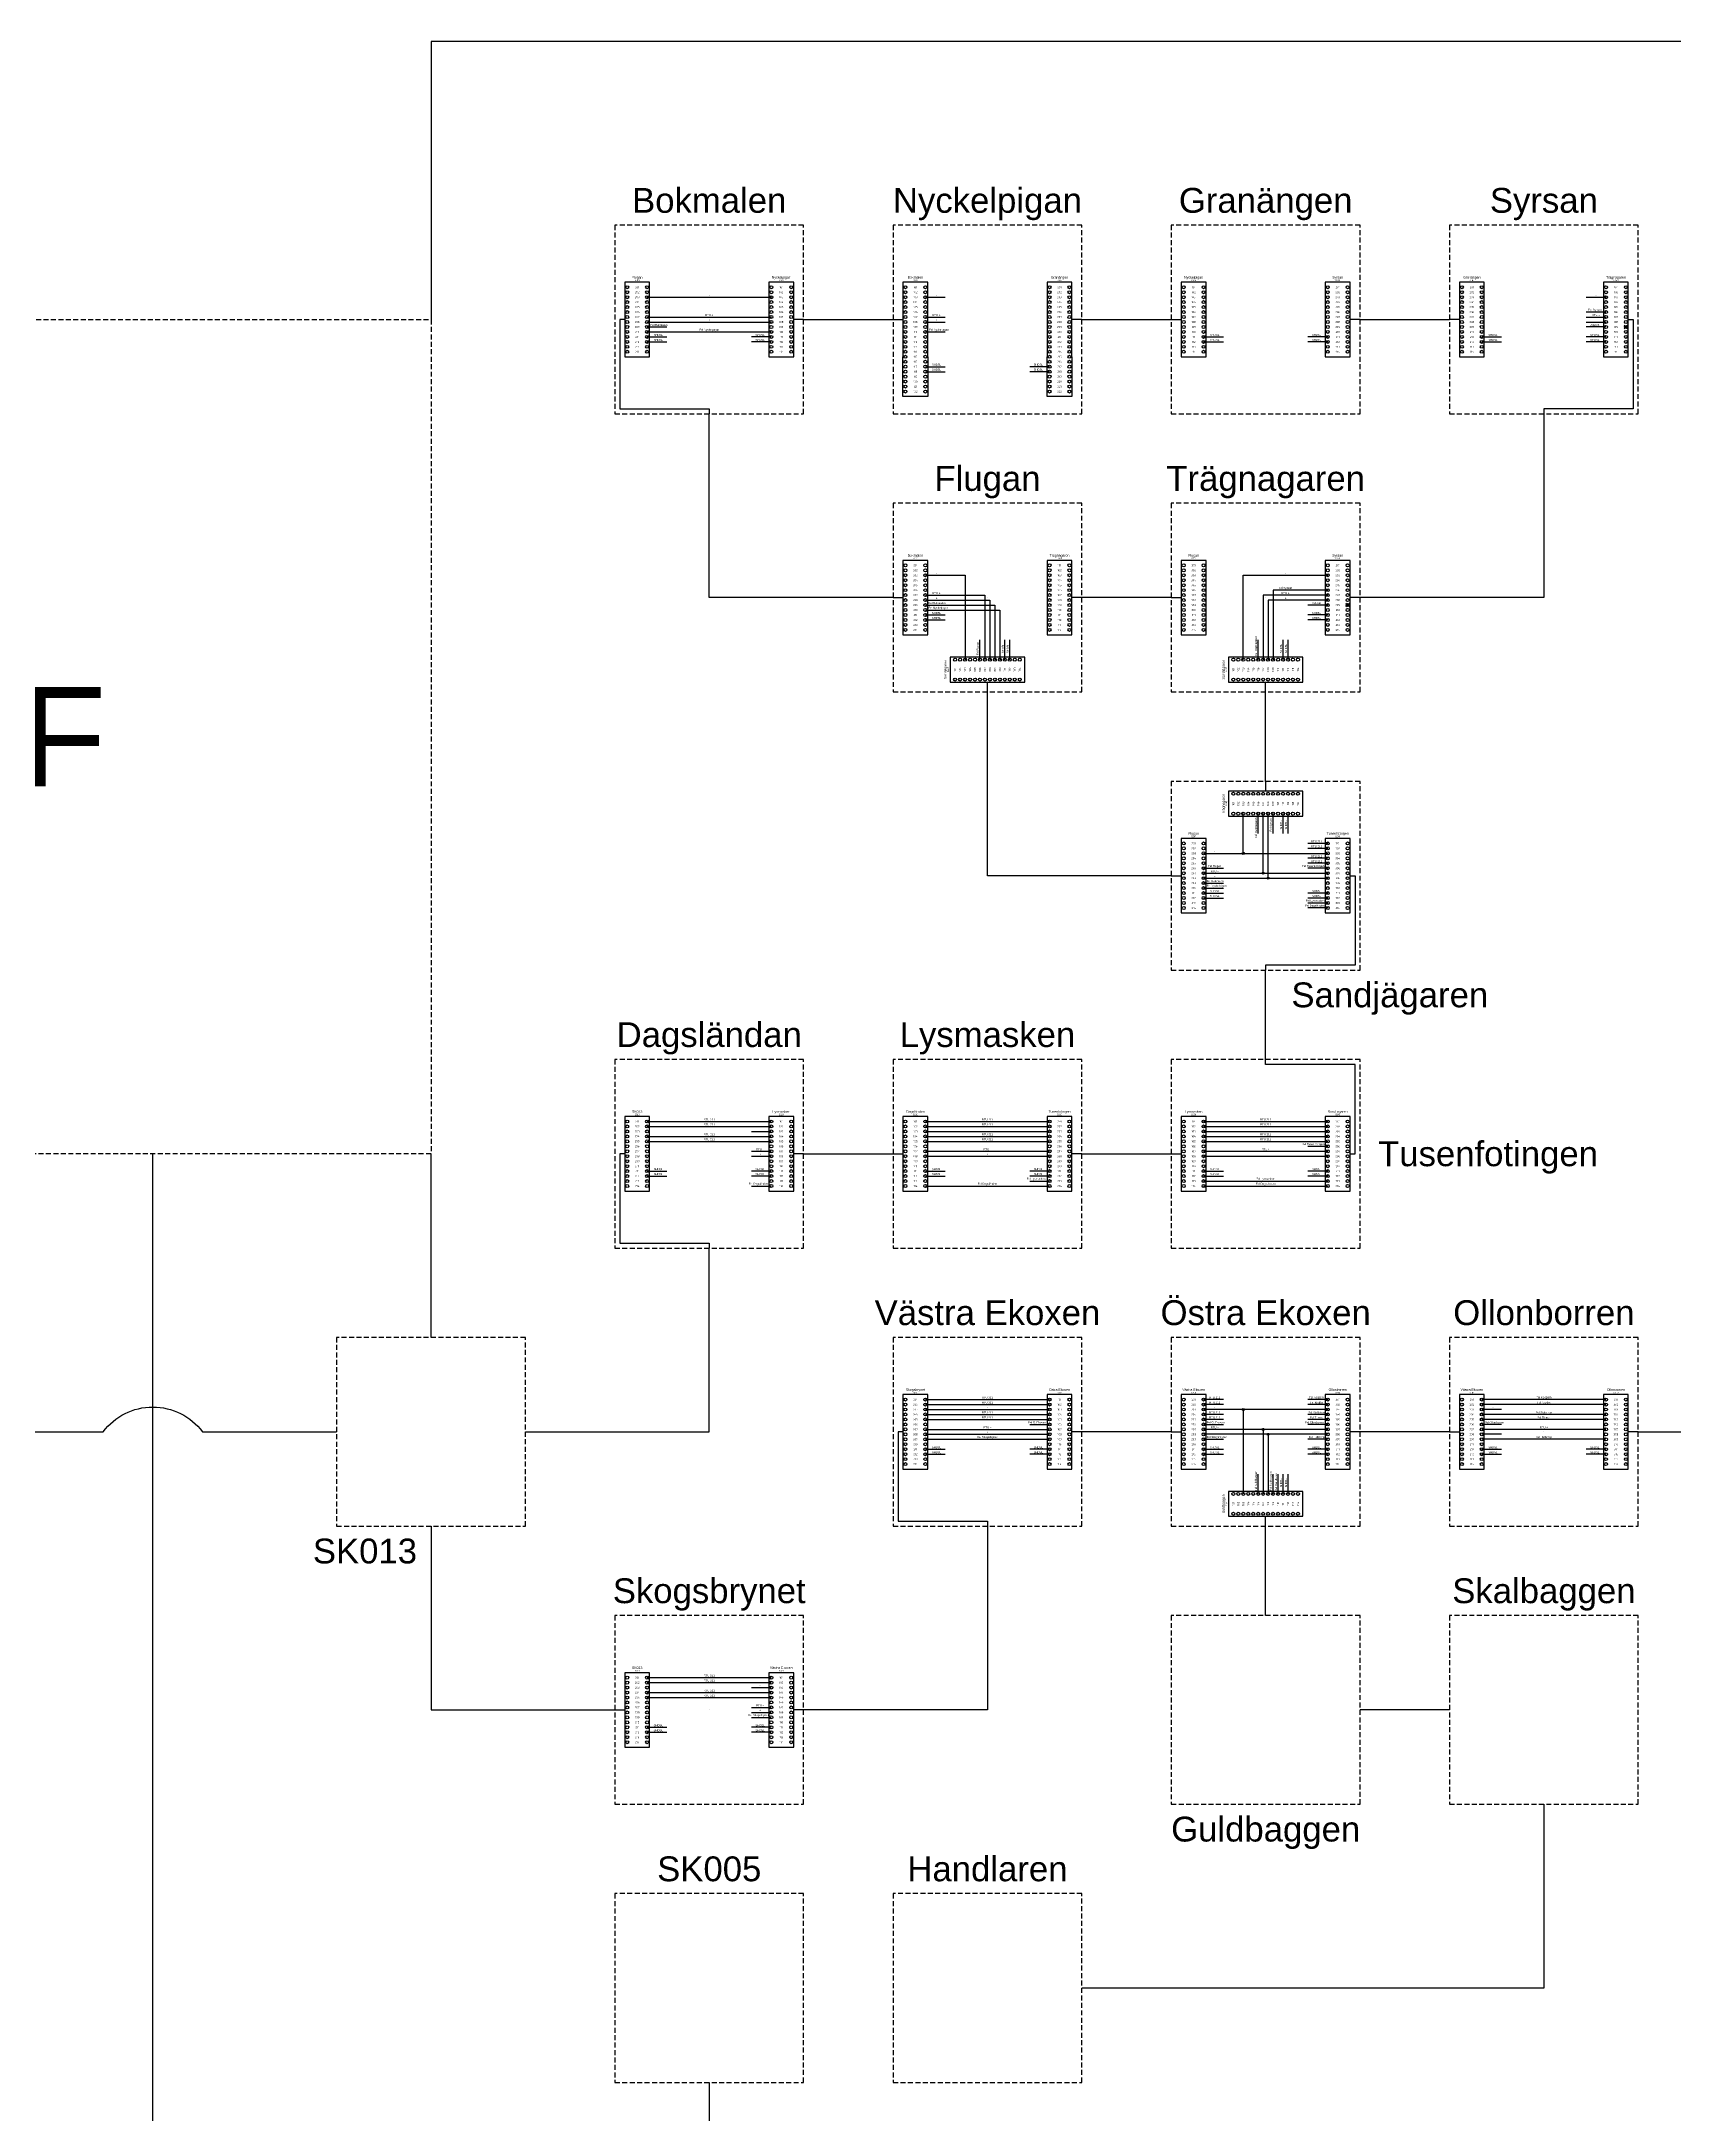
# Model space of a CAD drawing. Header units: millimetres. Extents: x -2095 to -606, y -833 to 1125.
# Drawn here: x -1476.1 to -1147.4, y 680.5 to 1098 of the extents above; entities that cross this region are included whole.
import ezdxf
from ezdxf.enums import TextEntityAlignment as Align

# ---------------------------------------------------------------- set-up
doc = ezdxf.new("R2010")
doc.units = ezdxf.units.MM
doc.header["$MEASUREMENT"] = 0
doc.linetypes.add('DASHEDX2', pattern=[1.5, 1, -0.5])
for name, color, linetype in [('FEL', 1, 'Continuous'), ('Infotext', 7, 'Continuous'), ('kryss', 1, 'Continuous'), ('Linje', 7, 'Continuous'), ('MINUS', 7, 'Continuous'), ('Ovrigt', 7, 'Continuous'), ('Plint', 7, 'Continuous'), ('PLUS', 7, 'Continuous'), ('RTU+', 7, 'Continuous'), ('RTU211', 5, 'Continuous'), ('SENEA', 3, 'Continuous'), ('Station', 7, 'DASHEDX2')]:
    doc.layers.add(name, color=color, linetype=linetype)
doc.styles.add('plintnummer', font='iso.shx')
doc.styles.get("Standard").update_dxf_attribs({"font": 'arial.ttf'})

# ---------------------------------------------------------------- blocks, each defined once
blk = doc.blocks.new('fstn')
blk.add_lwpolyline([(0, 168), (168, 168), (168, 0), (0, 0)], close=True)
blk.add_attdef('FÖRDELNINGSSTATION', text='', height=20).set_placement((84, 84), align=Align.MIDDLE_CENTER)
blk = doc.blocks.new('stn4')
blk.add_lwpolyline([(-19, -19), (19, -19), (19, 19), (-19, 19)], close=True)
blk.add_attdef('STATIONSNAMN', text='', height=5).set_placement((0, -24), align=Align.MIDDLE_CENTER)
blk = doc.blocks.new('*U4')
for p, q in [((5, 15), (0, 15)), ((0, 15), (0, 0)), ((5, 0), (5, 15)), ((0, 0), (5, 0))]:
    blk.add_line(p, q)
for centre in [(0.5, 14), (0.5, 13), (4.5, 14), (4.5, 13), (0.5, 12), (0.5, 11), (0.5, 10), (0.5, 9), (4.5, 12), (4.5, 11), (4.5, 10), (4.5, 9), (0.5, 8), (0.5, 7), (0.5, 6), (0.5, 5), (0.5, 4), (4.5, 8), (4.5, 7), (4.5, 6), (4.5, 5), (4.5, 4), (0.5, 3), (0.5, 2), (0.5, 1), (4.5, 3), (4.5, 2), (4.5, 1)]:
    blk.add_circle(centre, 0.3)
at = {"lineweight": 5, "char_height": 0.4, "attachment_point": 5, "style": 'plintnummer'}
for s, insert in [('102', (2.5, 13)), ('101', (2.5, 14)), ('104', (2.5, 11)), ('103', (2.5, 12)), ('105', (2.5, 10)), ('106', (2.5, 9)), ('108', (2.5, 7)), ('107', (2.5, 8)), ('109', (2.5, 6)), ('110', (2.5, 5)), ('111', (2.5, 4)), ('114', (2.5, 1)), ('112', (2.5, 3)), ('113', (2.5, 2))]:
    blk.add_mtext_dynamic_manual_height_columns(s, width=1.4076, gutter_width=1, heights=[0], dxfattribs=dict(at, insert=insert))
for tag, height, p in [('KABELNUMMER', 0.3, (2.5, 15.4)), ('TILL', 0.5, (2.5, 16))]:
    blk.add_attdef(tag, text='', height=height).set_placement(p, align=Align.MIDDLE_CENTER)
blk = doc.blocks.new('*U5')
for p, q in [((5, 15), (0, 15)), ((0, 15), (0, 0)), ((5, 0), (5, 15)), ((0, 0), (5, 0))]:
    blk.add_line(p, q)
for centre in [(0.5, 14), (0.5, 13), (4.5, 14), (4.5, 13), (0.5, 12), (0.5, 11), (0.5, 10), (0.5, 9), (4.5, 12), (4.5, 11), (4.5, 10), (4.5, 9), (0.5, 8), (0.5, 7), (0.5, 6), (0.5, 5), (0.5, 4), (4.5, 8), (4.5, 7), (4.5, 6), (4.5, 5), (4.5, 4), (0.5, 3), (0.5, 2), (0.5, 1), (4.5, 3), (4.5, 2), (4.5, 1)]:
    blk.add_circle(centre, 0.3)
at = {"lineweight": 5, "char_height": 0.4, "attachment_point": 5, "style": 'plintnummer'}
for s, insert in [('202', (2.5, 13)), ('201', (2.5, 14)), ('204', (2.5, 11)), ('203', (2.5, 12)), ('205', (2.5, 10)), ('206', (2.5, 9)), ('208', (2.5, 7)), ('207', (2.5, 8)), ('209', (2.5, 6)), ('210', (2.5, 5)), ('211', (2.5, 4)), ('214', (2.5, 1)), ('212', (2.5, 3)), ('213', (2.5, 2))]:
    blk.add_mtext_dynamic_manual_height_columns(s, width=1.4076, gutter_width=1, heights=[0], dxfattribs=dict(at, insert=insert))
for tag, height, p in [('KABELNUMMER', 0.3, (2.5, 15.4)), ('TILL', 0.5, (2.5, 16))]:
    blk.add_attdef(tag, text='', height=height).set_placement(p, align=Align.MIDDLE_CENTER)
blk = doc.blocks.new('*U12')
for p, q in [((5, 15), (0, 15)), ((0, 15), (0, 0)), ((5, 0), (5, 15))]:
    blk.add_line(p, q)
blk.add_lwpolyline([(5, 0), (5, -8), (0, -8), (0, 0)])
for centre in [(0.5, 14), (0.5, 13), (4.5, 14), (4.5, 13), (0.5, 12), (0.5, 11), (0.5, 10), (0.5, 9), (4.5, 12), (4.5, 11), (4.5, 10), (4.5, 9), (0.5, 8), (0.5, 7), (0.5, 6), (0.5, 5), (0.5, 4), (4.5, 8), (4.5, 7), (4.5, 6), (4.5, 5), (4.5, 4), (0.5, 3), (0.5, 2), (0.5, 1), (0.5, 0), (4.5, 3), (4.5, 2), (4.5, 1), (4.5, 0), (0.5, -1), (0.5, -2), (0.5, -3), (0.5, -4), (4.5, -1), (4.5, -2), (4.5, -3), (4.5, -4), (0.5, -5), (0.5, -6), (0.5, -7), (4.5, -5), (4.5, -6), (4.5, -7)]:
    blk.add_circle(centre, 0.3)
at = {"lineweight": 5, "char_height": 0.4, "attachment_point": 5, "style": 'plintnummer'}
for s, insert in [('202', (2.5, 13)), ('201', (2.5, 14)), ('204', (2.5, 11)), ('203', (2.5, 12)), ('205', (2.5, 10)), ('206', (2.5, 9)), ('208', (2.5, 7)), ('207', (2.5, 8)), ('209', (2.5, 6)), ('210', (2.5, 5)), ('211', (2.5, 4)), ('214', (2.5, 1)), ('215', (2.5, 0)), ('212', (2.5, 3)), ('213', (2.5, 2)), ('216', (2.5, -1)), ('218', (2.5, -3)), ('219', (2.5, -4)), ('217', (2.5, -2)), ('220', (2.5, -5)), ('222', (2.5, -7)), ('221', (2.5, -6))]:
    blk.add_mtext_dynamic_manual_height_columns(s, width=1.4076, gutter_width=1, heights=[0], dxfattribs=dict(at, insert=insert))
for tag, height, p in [('KABELNUMMER', 0.3, (2.5, 15.4)), ('TILL', 0.5, (2.5, 16))]:
    blk.add_attdef(tag, text='', height=height).set_placement(p, align=Align.MIDDLE_CENTER)
blk = doc.blocks.new('*U13')
for p, q in [((5, 15), (0, 15)), ((0, 15), (0, 0)), ((5, 0), (5, 15))]:
    blk.add_line(p, q)
blk.add_lwpolyline([(5, 0), (5, -8), (0, -8), (0, 0)])
for centre in [(0.5, 14), (0.5, 13), (4.5, 14), (4.5, 13), (0.5, 12), (0.5, 11), (0.5, 10), (0.5, 9), (4.5, 12), (4.5, 11), (4.5, 10), (4.5, 9), (0.5, 8), (0.5, 7), (0.5, 6), (0.5, 5), (0.5, 4), (4.5, 8), (4.5, 7), (4.5, 6), (4.5, 5), (4.5, 4), (0.5, 3), (0.5, 2), (0.5, 1), (0.5, 0), (4.5, 3), (4.5, 2), (4.5, 1), (4.5, 0), (0.5, -1), (0.5, -2), (0.5, -3), (0.5, -4), (4.5, -1), (4.5, -2), (4.5, -3), (4.5, -4), (0.5, -5), (0.5, -6), (0.5, -7), (4.5, -5), (4.5, -6), (4.5, -7)]:
    blk.add_circle(centre, 0.3)
at = {"lineweight": 5, "char_height": 0.4, "attachment_point": 5, "style": 'plintnummer'}
for s, insert in [('102', (2.5, 13)), ('101', (2.5, 14)), ('104', (2.5, 11)), ('103', (2.5, 12)), ('105', (2.5, 10)), ('106', (2.5, 9)), ('108', (2.5, 7)), ('107', (2.5, 8)), ('109', (2.5, 6)), ('110', (2.5, 5)), ('111', (2.5, 4)), ('114', (2.5, 1)), ('115', (2.5, 0)), ('112', (2.5, 3)), ('113', (2.5, 2)), ('115', (2.5, -1)), ('118', (2.5, -3)), ('119', (2.5, -4)), ('117', (2.5, -2)), ('120', (2.5, -5)), ('122', (2.5, -7)), ('121', (2.5, -6))]:
    blk.add_mtext_dynamic_manual_height_columns(s, width=1.4076, gutter_width=1, heights=[0], dxfattribs=dict(at, insert=insert))
for tag, height, p in [('KABELNUMMER', 0.3, (2.5, 15.4)), ('TILL', 0.5, (2.5, 16))]:
    blk.add_attdef(tag, text='', height=height).set_placement(p, align=Align.MIDDLE_CENTER)
blk = doc.blocks.new('kryss')
for points in [[(-0.35, -0.35), (0.35, 0.35)], [(0.35, -0.35), (-0.35, 0.35)]]:
    blk.add_lwpolyline(points)
blk = doc.blocks.new('*U8')
for p, q in [((5, 15), (0, 15)), ((0, 15), (0, 0)), ((5, 0), (5, 15)), ((0, 0), (5, 0))]:
    blk.add_line(p, q)
for centre in [(0.5, 14), (0.5, 13), (4.5, 14), (4.5, 13), (0.5, 12), (0.5, 11), (0.5, 10), (0.5, 9), (4.5, 12), (4.5, 11), (4.5, 10), (4.5, 9), (0.5, 8), (0.5, 7), (0.5, 6), (0.5, 5), (0.5, 4), (4.5, 8), (4.5, 7), (4.5, 6), (4.5, 5), (4.5, 4), (0.5, 3), (0.5, 2), (0.5, 1), (4.5, 3), (4.5, 2), (4.5, 1)]:
    blk.add_circle(centre, 0.3)
at = {"lineweight": 5, "char_height": 0.4, "attachment_point": 5, "style": 'plintnummer'}
for s, insert in [('302', (2.5, 13)), ('301', (2.5, 14)), ('304', (2.5, 11)), ('303', (2.5, 12)), ('305', (2.5, 10)), ('306', (2.5, 9)), ('308', (2.5, 7)), ('309', (2.5, 6)), ('307', (2.5, 8)), ('310', (2.5, 5)), ('311', (2.5, 4)), ('314', (2.5, 1)), ('313', (2.5, 2)), ('312', (2.5, 3))]:
    blk.add_mtext_dynamic_manual_height_columns(s, width=1.4076, gutter_width=1, heights=[0], dxfattribs=dict(at, insert=insert))
for tag, height, p in [('KABELNUMMER', 0.3, (2.5, 15.4)), ('TILL', 0.5, (2.5, 16))]:
    blk.add_attdef(tag, text='', height=height).set_placement(p, align=Align.MIDDLE_CENTER)
blk = doc.blocks.new('bygel')
h = blk.add_hatch(color=256)
h.dxf.hatch_style = 1
h.paths.add_polyline_path([(0.2, 0, 1), (-0.2, 0, 1)])
blk.add_circle((0, 0), 0.2)

msp = doc.modelspace()

# ---------------------------------------------------------------- linework, layer by layer
at = {"layer": 'FEL'}
for points in [[(-1354.24, 1040.49), (-1350.24, 1040.49)], [(-1161.24, 1043.49), (-1165.24, 1043.49)], [(-1354.24, 1039.49), (-1329.24, 1039.49)], [(-1298.24, 1039.49), (-1294.24, 1039.49)], [(-1217.24, 987.49), (-1228.24, 987.49), (-1228.24, 973.49)], [(-1298.24, 984.49), (-1284.24, 984.49), (-1284.24, 973.49)], [(-1298.24, 983.49), (-1283.24, 983.49), (-1283.24, 973.49)], [(-1287.24, 973.49), (-1287.24, 977.49)], [(-1231.24, 973.49), (-1231.24, 977.49)], [(-1231.24, 938.49), (-1231.24, 942.49)], [(-1228.24, 938.49), (-1228.24, 942.49)], [(-1242.24, 931.49), (-1238.24, 931.49)], [(-1217.24, 931.49), (-1221.24, 931.49)], [(-1242.24, 928.49), (-1238.24, 928.49)], [(-1242.24, 927.49), (-1238.24, 927.49)], [(-1217.24, 924.49), (-1221.24, 924.49)], [(-1217.24, 923.49), (-1221.24, 923.49)], [(-1221.24, 875.49), (-1217.24, 875.49)], [(-1277.24, 868.49), (-1273.24, 868.49)], [(-1242.24, 868.49), (-1217.24, 868.49)], [(-1333.24, 867.49), (-1329.24, 867.49)], [(-1298.24, 867.49), (-1273.24, 867.49)], [(-1242.24, 867.49), (-1217.24, 867.49)], [(-1217.24, 824.49), (-1221.24, 824.49)], [(-1217.24, 823.49), (-1221.24, 823.49)], [(-1161.24, 824.49), (-1186.24, 824.49)], [(-1161.24, 823.49), (-1186.24, 823.49)], [(-1277.24, 819.49), (-1273.24, 819.49)], [(-1242.24, 819.49), (-1238.24, 819.49)], [(-1217.24, 821.49), (-1221.24, 821.49)], [(-1217.24, 820.49), (-1221.24, 820.49)], [(-1217.24, 819.49), (-1221.24, 819.49)], [(-1161.24, 821.49), (-1186.24, 821.49)], [(-1161.24, 820.49), (-1186.24, 820.49)], [(-1182.24, 819.49), (-1186.24, 819.49)], [(-1298.24, 816.49), (-1273.24, 816.49)], [(-1242.24, 816.49), (-1238.24, 816.49)], [(-1217.24, 816.49), (-1221.24, 816.49)], [(-1161.24, 816.49), (-1186.24, 816.49)], [(-1231.24, 805.49), (-1231.24, 809.49)], [(-1228.24, 805.49), (-1228.24, 809.49)], [(-1227.24, 805.49), (-1227.24, 809.49)], [(-1333.24, 760.49), (-1329.24, 760.49)]]:
    msp.add_lwpolyline(points, dxfattribs=at)
at = {"layer": 'Linje'}
for points in [[(-949.74, 892.99), (-949.74, 1097.99), (-1397.74, 1097.99), (-1397.74, 1041.99)], [(-1358.74, 1041.99), (-1359.74, 1041.99), (-1359.74, 1023.99), (-1341.74, 1023.99), (-1341.74, 1022.99)], [(-1322.74, 1041.99), (-1324.74, 1041.99)], [(-1322.74, 1041.99), (-1304.74, 1041.99)], [(-1304.74, 1041.99), (-1302.74, 1041.99)], [(-1266.74, 1041.99), (-1268.74, 1041.99)], [(-1266.74, 1041.99), (-1248.74, 1041.99)], [(-1248.74, 1041.99), (-1246.74, 1041.99)], [(-1210.74, 1041.99), (-1212.74, 1041.99)], [(-1210.74, 1041.99), (-1192.74, 1041.99)], [(-1190.74, 1041.99), (-1192.74, 1041.99)], [(-1156.74, 1041.99), (-1155.74, 1041.99), (-1155.74, 1023.99), (-1173.74, 1023.99), (-1173.74, 1022.99)], [(-1304.74, 985.99), (-1341.74, 985.99), (-1341.74, 1022.99)], [(-1173.74, 1022.99), (-1173.74, 985.99), (-1210.74, 985.99)], [(-1304.74, 985.99), (-1302.74, 985.99)], [(-1266.74, 985.99), (-1268.74, 985.99)], [(-1248.74, 985.99), (-1266.74, 985.99)], [(-1248.74, 985.99), (-1246.74, 985.99)], [(-1210.74, 985.99), (-1212.74, 985.99)], [(-1285.74, 966.99), (-1285.74, 968.99)], [(-1229.74, 966.99), (-1229.74, 968.99)], [(-1248.74, 929.99), (-1285.74, 929.99), (-1285.74, 966.99)], [(-1229.74, 948.99), (-1229.74, 966.99)], [(-1229.74, 948.99), (-1229.74, 946.99)], [(-1248.74, 929.99), (-1246.74, 929.99)], [(-1212.74, 929.99), (-1211.74, 929.99), (-1211.74, 911.99), (-1229.74, 911.99), (-1229.74, 910.99)], [(-1229.74, 929.99), (-1229.74, 929.99)], [(-1229.74, 892.99), (-1229.74, 910.99)], [(-1212.74, 873.99), (-1211.74, 873.99), (-1211.74, 891.99), (-1229.74, 891.99), (-1229.74, 892.99)], [(-1416.74, 649.99), (-1453.74, 649.99), (-1453.74, 873.99)], [(-1397.74, 836.99), (-1397.74, 873.99)], [(-1358.74, 873.99), (-1359.74, 873.99), (-1359.74, 855.99), (-1341.74, 855.99), (-1341.74, 854.99)], [(-1322.74, 873.99), (-1324.74, 873.99)], [(-1322.74, 873.99), (-1304.74, 873.99)], [(-1304.74, 873.99), (-1302.74, 873.99)], [(-1266.74, 873.99), (-1268.74, 873.99)], [(-1266.74, 873.99), (-1248.74, 873.99)], [(-1248.74, 873.99), (-1246.74, 873.99)], [(-1154.74, 817.99), (-1117.74, 817.99), (-1117.74, 873.99), (-1080.74, 873.99)], [(-1378.74, 817.99), (-1341.74, 817.99), (-1341.74, 854.99)], [(-1302.74, 817.99), (-1303.74, 817.99), (-1303.74, 799.99), (-1285.74, 799.99), (-1285.74, 798.99)], [(-1266.74, 817.99), (-1268.74, 817.99)], [(-1248.74, 817.99), (-1266.74, 817.99)], [(-1248.74, 817.99), (-1246.74, 817.99)], [(-1210.74, 817.99), (-1212.74, 817.99)], [(-1192.74, 817.99), (-1210.74, 817.99)], [(-1192.74, 817.99), (-1190.74, 817.99)], [(-1154.74, 817.99), (-1156.74, 817.99)], [(-1397.74, 798.99), (-1397.74, 761.99), (-1360.74, 761.99)], [(-1285.74, 798.99), (-1285.74, 761.99), (-1322.74, 761.99)], [(-1229.74, 798.99), (-1229.74, 800.99)], [(-1229.74, 780.99), (-1229.74, 798.99)], [(-1360.74, 761.99), (-1358.74, 761.99)], [(-1322.74, 761.99), (-1324.74, 761.99)], [(-1192.74, 761.99), (-1210.74, 761.99)], [(-1173.74, 742.99), (-1173.74, 705.99), (-1266.74, 705.99)], [(-1341.74, 686.99), (-1341.74, 668.99)]]:
    msp.add_lwpolyline(points, dxfattribs=at)
for points in [[(-1285.74, 985.99), (-1285.74, 985.99)], [(-1229.74, 985.99), (-1229.74, 985.99)], [(-1229.74, 929.99), (-1229.74, 929.99)], [(-1229.74, 929.99), (-1229.74, 929.99)], [(-1173.74, 817.99), (-1173.74, 817.99)], [(-1341.74, 761.99), (-1341.74, 761.99)]]:
    msp.add_lwpolyline(points, close=True, dxfattribs=at)
msp.add_lwpolyline([(-1509.74, 724.99), (-1509.74, 761.99), (-1509.74, 817.99), (-1463.74, 817.99, -0.5), (-1443.74, 817.99), (-1416.74, 817.99)], format="xyb", dxfattribs=at)
at = {"layer": 'MINUS'}
for points in [[(-1354.24, 1046.49), (-1329.23, 1046.49)], [(-1298.24, 1046.49), (-1294.24, 1046.49)], [(-1165.23, 1046.49), (-1161.23, 1046.49)], [(-1298.24, 990.49), (-1290.24, 990.49), (-1290.24, 973.49)], [(-1234.24, 973.49), (-1234.24, 990.49), (-1217.24, 990.49)], [(-1234.24, 934.49), (-1234.24, 942.49)], [(-1242.24, 934.49), (-1217.24, 934.49)], [(-1333.24, 878.49), (-1329.24, 878.49)], [(-1298.24, 878.49), (-1273.24, 878.49)], [(-1242.24, 878.49), (-1217.24, 878.49)], [(-1298.24, 822.49), (-1273.24, 822.49)], [(-1217.24, 822.49), (-1242.24, 822.49)], [(-1234.24, 822.49), (-1234.24, 805.49)], [(-1182.24, 822.49), (-1186.24, 822.49)], [(-1333.24, 766.49), (-1329.24, 766.49)]]:
    msp.add_lwpolyline(points, dxfattribs=at)
at = {"layer": 'Ovrigt'}
for points in [[(-1161.24, 1040.49), (-1165.24, 1040.49)], [(-1217.24, 984.49), (-1221.24, 984.49)]]:
    msp.add_lwpolyline(points, dxfattribs=at)
at = {"layer": 'PLUS'}
for points in [[(-1354.24, 1041.49), (-1329.23, 1041.49)], [(-1298.24, 1041.49), (-1294.24, 1041.49)], [(-1165.23, 1041.49), (-1161.23, 1041.49)], [(-1298.24, 985.49), (-1285.24, 985.49), (-1285.24, 973.49)], [(-1217.24, 985.49), (-1229.24, 985.49), (-1229.24, 973.49)], [(-1229.24, 929.49), (-1229.24, 942.49)], [(-1242.24, 929.49), (-1217.24, 929.49)], [(-1333.24, 873.49), (-1329.24, 873.49)], [(-1298.24, 873.49), (-1273.24, 873.49)], [(-1242.24, 873.49), (-1217.24, 873.49)], [(-1298.24, 817.49), (-1273.24, 817.49)], [(-1217.24, 817.49), (-1242.24, 817.49)], [(-1229.24, 817.49), (-1229.24, 805.49)], [(-1182.24, 817.49), (-1186.24, 817.49)], [(-1333.24, 761.49), (-1329.24, 761.49)]]:
    msp.add_lwpolyline(points, dxfattribs=at)
at = {"layer": 'RTU+'}
for points in [[(-1354.24, 1042.49), (-1329.23, 1042.49)], [(-1298.24, 1042.49), (-1294.24, 1042.49)], [(-1165.23, 1042.49), (-1161.23, 1042.49)], [(-1298.24, 986.49), (-1286.24, 986.49), (-1286.24, 973.49)], [(-1217.24, 986.49), (-1230.24, 986.49), (-1230.24, 973.49)], [(-1230.24, 930.49), (-1230.24, 942.49)], [(-1242.24, 930.49), (-1217.24, 930.49)], [(-1333.24, 874.49), (-1329.24, 874.49)], [(-1298.24, 874.49), (-1273.24, 874.49)], [(-1242.24, 874.49), (-1217.24, 874.49)], [(-1298.24, 818.49), (-1273.24, 818.49)], [(-1217.24, 818.49), (-1242.24, 818.49)], [(-1230.24, 818.49), (-1230.24, 805.49)], [(-1161.24, 818.49), (-1186.24, 818.49)], [(-1333.24, 762.49), (-1329.24, 762.49)]]:
    msp.add_lwpolyline(points, dxfattribs=at)
at = {"layer": 'RTU211'}
for points in [[(-1217.24, 936.49), (-1221.24, 936.49)], [(-1217.24, 935.49), (-1221.24, 935.49)], [(-1217.24, 933.49), (-1221.24, 933.49)], [(-1217.24, 932.49), (-1221.24, 932.49)], [(-1354.24, 880.49), (-1329.24, 880.49)], [(-1354.24, 879.49), (-1329.24, 879.49)], [(-1354.24, 877.49), (-1329.24, 877.49)], [(-1298.24, 880.49), (-1273.24, 880.49)], [(-1298.24, 879.49), (-1273.24, 879.49)], [(-1298.24, 877.49), (-1273.24, 877.49)], [(-1242.24, 880.49), (-1217.24, 880.49)], [(-1242.24, 879.49), (-1217.24, 879.49)], [(-1242.24, 877.49), (-1217.24, 877.49)], [(-1354.24, 876.49), (-1329.24, 876.49)], [(-1298.24, 876.49), (-1273.24, 876.49)], [(-1242.24, 876.49), (-1217.24, 876.49)], [(-1298.24, 824.49), (-1273.24, 824.49)], [(-1298.24, 823.49), (-1273.24, 823.49)], [(-1238.24, 824.49), (-1242.24, 824.49)], [(-1238.24, 823.49), (-1242.24, 823.49)], [(-1298.24, 821.49), (-1273.24, 821.49)], [(-1298.24, 820.49), (-1273.24, 820.49)], [(-1238.24, 821.49), (-1242.24, 821.49)], [(-1238.24, 820.49), (-1242.24, 820.49)], [(-1354.24, 768.49), (-1329.24, 768.49)], [(-1354.24, 767.49), (-1329.24, 767.49)], [(-1354.24, 765.49), (-1329.24, 765.49)], [(-1354.24, 764.49), (-1329.24, 764.49)]]:
    msp.add_lwpolyline(points, dxfattribs=at)
at = {"layer": 'SENEA'}
for points in [[(-1354.24, 1038.49), (-1350.24, 1038.49)], [(-1354.24, 1037.49), (-1350.24, 1037.49)], [(-1329.24, 1038.49), (-1333.24, 1038.49)], [(-1329.24, 1037.49), (-1333.24, 1037.49)], [(-1242.24, 1038.49), (-1238.24, 1038.49)], [(-1242.24, 1037.49), (-1238.24, 1037.49)], [(-1217.24, 1038.49), (-1221.24, 1038.49)], [(-1217.24, 1037.49), (-1221.24, 1037.49)], [(-1186.24, 1038.49), (-1182.24, 1038.49)], [(-1186.24, 1037.49), (-1182.24, 1037.49)], [(-1161.24, 1038.49), (-1165.24, 1038.49)], [(-1161.24, 1037.49), (-1165.24, 1037.49)], [(-1298.24, 1032.49), (-1294.24, 1032.49)], [(-1298.24, 1031.49), (-1294.24, 1031.49)], [(-1273.24, 1032.49), (-1277.24, 1032.49)], [(-1273.24, 1031.49), (-1277.24, 1031.49)], [(-1298.24, 982.49), (-1294.24, 982.49)], [(-1298.24, 981.49), (-1294.24, 981.49)], [(-1217.24, 982.49), (-1221.24, 982.49)], [(-1217.24, 981.49), (-1221.24, 981.49)], [(-1282.24, 973.49), (-1282.24, 977.49)], [(-1281.24, 973.49), (-1281.24, 977.49)], [(-1226.24, 973.49), (-1226.24, 977.49)], [(-1225.24, 973.49), (-1225.24, 977.49)], [(-1226.24, 938.49), (-1226.24, 942.49)], [(-1225.24, 938.49), (-1225.24, 942.49)], [(-1242.24, 926.49), (-1238.24, 926.49)], [(-1242.24, 925.49), (-1238.24, 925.49)], [(-1217.24, 926.49), (-1221.24, 926.49)], [(-1217.24, 925.49), (-1221.24, 925.49)], [(-1354.24, 870.49), (-1350.24, 870.49)], [(-1354.24, 869.49), (-1350.24, 869.49)], [(-1329.24, 870.49), (-1333.24, 870.49)], [(-1329.24, 869.49), (-1333.24, 869.49)], [(-1298.24, 870.49), (-1294.24, 870.49)], [(-1298.24, 869.49), (-1294.24, 869.49)], [(-1273.24, 870.49), (-1277.24, 870.49)], [(-1273.24, 869.49), (-1277.24, 869.49)], [(-1242.24, 870.49), (-1238.24, 870.49)], [(-1242.24, 869.49), (-1238.24, 869.49)], [(-1217.24, 870.49), (-1221.24, 870.49)], [(-1217.24, 869.49), (-1221.24, 869.49)], [(-1298.24, 814.49), (-1294.24, 814.49)], [(-1273.24, 814.49), (-1277.24, 814.49)], [(-1242.24, 814.49), (-1238.24, 814.49)], [(-1217.24, 814.49), (-1221.24, 814.49)], [(-1186.24, 814.49), (-1182.24, 814.49)], [(-1161.24, 814.49), (-1165.24, 814.49)], [(-1298.24, 813.49), (-1294.24, 813.49)], [(-1273.24, 813.49), (-1277.24, 813.49)], [(-1242.24, 813.49), (-1238.24, 813.49)], [(-1217.24, 813.49), (-1221.24, 813.49)], [(-1186.24, 813.49), (-1182.24, 813.49)], [(-1161.24, 813.49), (-1165.24, 813.49)], [(-1226.24, 805.49), (-1226.24, 809.49)], [(-1225.24, 805.49), (-1225.24, 809.49)], [(-1354.24, 758.49), (-1350.24, 758.49)], [(-1354.24, 757.49), (-1350.24, 757.49)], [(-1329.24, 758.49), (-1333.24, 758.49)], [(-1329.24, 757.49), (-1333.24, 757.49)]]:
    msp.add_lwpolyline(points, dxfattribs=at)

# ---------------------------------------------------------------- block references
at = {"layer": 'kryss'}
for p in [(-1157.24, 1040.49), (-1213.24, 984.49)]:
    msp.add_blockref('kryss', p, dxfattribs=at)
at = {"layer": 'MINUS'}
for p in [(-1234.24, 934.49), (-1234.24, 822.49)]:
    msp.add_blockref('bygel', p, dxfattribs=at)
at = {"layer": 'Plint'}
for name, p, values in [('*U5', (-1358.74, 1034.49), {'TILL': 'Flugan', 'KABELNUMMER': 'S301'}), ('*U4', (-1329.74, 1034.49), {'TILL': 'Nyckelpigan', 'KABELNUMMER': 'S303'}), ('*U13', (-1302.74, 1034.49), {'TILL': 'Bokmalen', 'KABELNUMMER': 'S303'}), ('*U12', (-1273.74, 1034.49), {'TILL': 'Granängen', 'KABELNUMMER': 'S305'}), ('*U4', (-1246.74, 1034.49), {'TILL': 'Nyckelpigan', 'KABELNUMMER': 'S305'}), ('*U5', (-1217.74, 1034.49), {'TILL': 'Syrsan', 'KABELNUMMER': 'S263'}), ('*U5', (-1190.74, 1034.49), {'TILL': 'Granängen', 'KABELNUMMER': 'S263'}), ('*U4', (-1161.74, 1034.49), {'TILL': 'Trägnagaren', 'KABELNUMMER': 'S253'}), ('*U5', (-1302.74, 978.49), {'TILL': 'Bokmalen', 'KABELNUMMER': 'S271'}), ('*U4', (-1273.74, 978.49), {'TILL': 'Trägnagaren', 'KABELNUMMER': 'S264'}), ('*U8', (-1246.74, 978.49), {'TILL': 'Flugan', 'KABELNUMMER': 'S264'}), ('*U5', (-1217.74, 978.49), {'TILL': 'Syrsan', 'KABELNUMMER': 'S253'}), ('*U5', (-1246.74, 922.49), {'TILL': 'Flugan', 'KABELNUMMER': 'S247'}), ('*U8', (-1217.74, 922.49), {'TILL': 'Tusenfotingen', 'KABELNUMMER': 'S243'}), ('*U5', (-1358.74, 866.49), {'TILL': 'SK013', 'KABELNUMMER': 'S218'}), ('*U4', (-1329.74, 866.49), {'TILL': 'Lysmasken', 'KABELNUMMER': 'S220'}), ('*U4', (-1302.74, 866.49), {'TILL': 'Dagsländan', 'KABELNUMMER': 'S220'}), ('*U5', (-1273.74, 866.49), {'TILL': 'Tusenfotingen', 'KABELNUMMER': 'S230'}), ('*U4', (-1246.74, 866.49), {'TILL': 'Lysmasken', 'KABELNUMMER': 'S230'}), ('*U5', (-1217.74, 866.49), {'TILL': 'Sandjägaren', 'KABELNUMMER': 'S243'}), ('*U5', (-1302.74, 810.49), {'TILL': 'Skogsbrynet', 'KABELNUMMER': 'S211'}), ('*U4', (-1273.74, 810.49), {'TILL': 'Östra Ekoxen', 'KABELNUMMER': 'S208'}), ('*U5', (-1246.74, 810.49), {'TILL': 'Västra Ekoxen', 'KABELNUMMER': 'S208'}), ('*U8', (-1217.74, 810.49), {'TILL': 'Ollonborren', 'KABELNUMMER': 'S210'}), ('*U5', (-1190.74, 810.49), {'TILL': 'Västra Ekoxen', 'KABELNUMMER': 'S208'}), ('*U8', (-1161.74, 810.49), {'TILL': 'Ollonborren', 'KABELNUMMER': 'S210'}), ('*U5', (-1358.74, 754.49), {'TILL': 'SK013', 'KABELNUMMER': 'S211'}), ('*U4', (-1329.74, 754.49), {'TILL': 'Västra Ekoxen', 'KABELNUMMER': 'S371'})]:
    msp.add_blockref(name, p, dxfattribs=at).add_auto_attribs(values)
at = {"layer": 'Plint', "rotation": 90.00000000000001}
for name, p, values in [('*U8', (-1278.24, 968.99), {'TILL': 'Sandjägaren', 'KABELNUMMER': 'S247'}), ('*U4', (-1222.24, 968.99), {'TILL': 'Sandjägaren', 'KABELNUMMER': 'S248'}), ('*U4', (-1222.24, 941.99), {'TILL': 'Trägnagaren', 'KABELNUMMER': 'S248'}), ('*U4', (-1222.24, 800.99), {'TILL': 'Guldbaggen', 'KABELNUMMER': 'S195'})]:
    msp.add_blockref(name, p, dxfattribs=at).add_auto_attribs(values)
at = {"layer": 'PLUS'}
for p in [(-1229.24, 929.49), (-1229.24, 817.49)]:
    msp.add_blockref('bygel', p, dxfattribs=at)
at = {"layer": 'RTU+'}
for p in [(-1230.24, 930.49), (-1230.24, 818.49)]:
    msp.add_blockref('bygel', p, dxfattribs=at)
at = {"layer": 'Station'}
ref = msp.add_blockref('stn4', (-1341.74, 1041.99), dxfattribs=at)
ref.add_attrib('STATIONSNAMN', 'Bokmalen', dxfattribs={"layer": '0', "height": 5}).set_placement((-1341.74, 1065.99), align=Align.MIDDLE_CENTER)
ref = msp.add_blockref('stn4', (-1285.74, 1041.99), dxfattribs=at)
ref.add_attrib('STATIONSNAMN', 'Nyckelpigan', dxfattribs={"layer": '0', "height": 5}).set_placement((-1285.74, 1065.99), align=Align.MIDDLE_CENTER)
ref = msp.add_blockref('stn4', (-1229.74, 1041.99), dxfattribs=at)
ref.add_attrib('STATIONSNAMN', 'Granängen', dxfattribs={"layer": '0', "height": 5}).set_placement((-1229.74, 1065.99), align=Align.MIDDLE_CENTER)
ref = msp.add_blockref('stn4', (-1173.74, 1041.99), dxfattribs=at)
ref.add_attrib('STATIONSNAMN', 'Syrsan', dxfattribs={"layer": '0', "height": 5}).set_placement((-1173.74, 1065.99), align=Align.MIDDLE_CENTER)
for name, p, values in [('fstn', (-1565.74, 873.99), {'FÖRDELNINGSSTATION': 'RF'}), ('stn4', (-1229.74, 761.99), {'STATIONSNAMN': 'Guldbaggen'})]:
    msp.add_blockref(name, p, dxfattribs=at).add_auto_attribs(values)
ref = msp.add_blockref('stn4', (-1285.74, 985.99), dxfattribs=at)
ref.add_attrib('STATIONSNAMN', 'Flugan', dxfattribs={"layer": '0', "height": 5}).set_placement((-1285.74, 1009.99), align=Align.MIDDLE_CENTER)
ref = msp.add_blockref('stn4', (-1229.74, 985.99), dxfattribs=at)
ref.add_attrib('STATIONSNAMN', 'Trägnagaren', dxfattribs={"layer": '0', "height": 5}).set_placement((-1229.74, 1009.99), align=Align.MIDDLE_CENTER)
ref = msp.add_blockref('stn4', (-1229.74, 929.99), dxfattribs=at)
ref.add_attrib('STATIONSNAMN', 'Sandjägaren', dxfattribs={"layer": '0', "height": 5}).set_placement((-1204.75, 905.99), align=Align.MIDDLE_CENTER)
ref = msp.add_blockref('stn4', (-1341.74, 873.99), dxfattribs=at)
ref.add_attrib('STATIONSNAMN', 'Dagsländan', dxfattribs={"layer": '0', "height": 5}).set_placement((-1341.74, 897.99), align=Align.MIDDLE_CENTER)
ref = msp.add_blockref('stn4', (-1285.74, 873.99), dxfattribs=at)
ref.add_attrib('STATIONSNAMN', 'Lysmasken', dxfattribs={"layer": '0', "height": 5}).set_placement((-1285.74, 897.99), align=Align.MIDDLE_CENTER)
ref = msp.add_blockref('stn4', (-1229.74, 873.99), dxfattribs=at)
ref.add_attrib('STATIONSNAMN', 'Tusenfotingen', dxfattribs={"layer": '0', "height": 5}).set_placement((-1184.98, 873.99), align=Align.MIDDLE_CENTER)
ref = msp.add_blockref('stn4', (-1285.74, 817.99), dxfattribs=at)
ref.add_attrib('STATIONSNAMN', 'Västra Ekoxen', dxfattribs={"layer": '0', "height": 5}).set_placement((-1285.74, 841.99), align=Align.MIDDLE_CENTER)
ref = msp.add_blockref('stn4', (-1229.74, 817.99), dxfattribs=at)
ref.add_attrib('STATIONSNAMN', 'Östra Ekoxen', dxfattribs={"layer": '0', "height": 5}).set_placement((-1229.74, 841.99), align=Align.MIDDLE_CENTER)
ref = msp.add_blockref('stn4', (-1173.74, 817.99), dxfattribs=at)
ref.add_attrib('STATIONSNAMN', 'Ollonborren', dxfattribs={"layer": '0', "height": 5}).set_placement((-1173.74, 841.99), align=Align.MIDDLE_CENTER)
ref = msp.add_blockref('stn4', (-1397.74, 817.99), dxfattribs=at)
ref.add_attrib('STATIONSNAMN', 'SK013', dxfattribs={"layer": '0', "height": 5}).set_placement((-1411.04, 793.99), align=Align.MIDDLE_CENTER)
ref = msp.add_blockref('stn4', (-1341.74, 761.99), dxfattribs=at)
ref.add_attrib('STATIONSNAMN', 'Skogsbrynet', dxfattribs={"layer": '0', "height": 5}).set_placement((-1341.74, 785.99), align=Align.MIDDLE_CENTER)
ref = msp.add_blockref('stn4', (-1173.74, 761.99), dxfattribs=at)
ref.add_attrib('STATIONSNAMN', 'Skalbaggen', dxfattribs={"layer": '0', "height": 5}).set_placement((-1173.74, 785.99), align=Align.MIDDLE_CENTER)
ref = msp.add_blockref('stn4', (-1341.74, 705.99), dxfattribs=at)
ref.add_attrib('STATIONSNAMN', 'SK005', dxfattribs={"layer": '0', "height": 5}).set_placement((-1341.74, 729.99), align=Align.MIDDLE_CENTER)
ref = msp.add_blockref('stn4', (-1285.74, 705.99), dxfattribs=at)
ref.add_attrib('STATIONSNAMN', 'Handlaren', dxfattribs={"layer": '0', "height": 5}).set_placement((-1285.74, 729.99), align=Align.MIDDLE_CENTER)

# ---------------------------------------------------------------- texts
at = {"layer": 'Infotext', "char_height": 0.4, "attachment_point": 5}
for s, width, insert in [('-', 3.887, (-1341.74, 1046.89)), ('-', 3.887, (-1295.99, 1046.89)), ('Fel Syrsan', 3.887, (-1163.49, 1043.89)), ('-', 3.887, (-1163.24, 1046.89)), ('Fel Bokmalen', 6.0495, (-1351.85, 1040.89)), ('Fel Nyckelpigan', 6.0495, (-1341.74, 1039.89)), ('RTU +', 3.887, (-1341.74, 1042.89)), ('+', 3.887, (-1341.74, 1041.89)), ('Fel Nyckelpigan', 6.0495, (-1295.51, 1039.89)), ('RTU +', 3.887, (-1295.99, 1042.89)), ('+', 3.887, (-1295.99, 1041.89)), ('Avbrott', 3.887, (-1163.49, 1040.89)), ('RTU +', 3.887, (-1163.24, 1042.89)), ('+', 3.887, (-1163.24, 1041.89)), ('SHDSL', 3.887, (-1351.99, 1038.89)), ('SHDSL', 3.887, (-1351.99, 1037.89)), ('SHDSL', 3.887, (-1331.49, 1038.89)), ('SHDSL', 3.887, (-1331.49, 1037.89)), ('SHDSL', 3.887, (-1239.99, 1038.89)), ('SHDSL', 3.887, (-1239.99, 1037.89)), ('SHDSL', 3.887, (-1219.49, 1038.89)), ('SHDSL', 3.887, (-1219.49, 1037.89)), ('SHDSL', 3.887, (-1183.99, 1038.89)), ('SHDSL', 3.887, (-1183.99, 1037.89)), ('SHDSL', 3.887, (-1163.49, 1038.89)), ('SHDSL', 3.887, (-1163.49, 1037.89)), ('SHDSL', 3.887, (-1295.99, 1032.89)), ('SHDSL', 3.887, (-1295.99, 1031.89)), ('SHDSL', 3.887, (-1275.49, 1032.89)), ('SHDSL', 3.887, (-1275.49, 1031.89)), ('-', 3.887, (-1295.99, 990.89)), ('-', 3.887, (-1225.74, 990.89)), ('RTU +', 3.887, (-1295.99, 986.89)), ('+', 3.887, (-1295.99, 985.89)), ('Fel Syrsan', 3.887, (-1225.74, 987.89)), ('RTU +', 3.887, (-1225.74, 986.89)), ('+', 3.887, (-1225.74, 985.89)), ('Fel Nyckelpigan', 4.7952, (-1295.62, 983.89)), ('Fel Bokmalen', 3.887, (-1295.89, 984.89)), ('SHDSL', 3.887, (-1295.99, 982.89)), ('SHDSL', 3.887, (-1295.99, 981.89)), ('SHDSL', 3.887, (-1219.49, 982.89)), ('SHDSL', 3.887, (-1219.49, 981.89)), ('Avbrott', 3.887, (-1219.49, 984.89)), ('RTU 211', 3.887, (-1219.49, 936.89)), ('RTU 211', 3.887, (-1219.49, 935.89)), ('Fel Flugan', 3.887, (-1239.99, 931.89)), ('RTU +', 3.887, (-1239.99, 930.89)), ('-', 3.887, (-1239.99, 934.89)), ('Fel Tusenfotingen', 4.9468, (-1220.14, 931.89)), ('RTU 211', 3.887, (-1219.49, 933.89)), ('RTU 211', 3.887, (-1219.49, 932.89)), ('Fel Nyckelpigan', 4.5465, (-1239.61, 927.89)), ('Fel Bokmalen', 3.887, (-1239.88, 928.89)), ('SHDSL', 3.887, (-1239.99, 926.89)), ('+', 3.887, (-1239.99, 929.89)), ('SHDSL', 3.887, (-1219.49, 926.89)), ('SHDSL', 3.887, (-1239.99, 925.89)), ('Fel Dagsländan', 3.887, (-1219.85, 923.89)), ('Fel Lysmasken', 3.887, (-1219.76, 924.89)), ('SHDSL', 3.887, (-1219.49, 925.89)), ('RTU 211', 3.887, (-1341.74, 880.89)), ('RTU 211', 3.887, (-1285.74, 880.89)), ('RTU 211', 3.887, (-1229.74, 880.89)), ('RTU 211', 3.887, (-1341.74, 879.89)), ('RTU 211', 3.887, (-1341.74, 877.89)), ('RTU 211', 3.887, (-1341.74, 876.89)), ('-', 3.887, (-1331.49, 878.89)), ('RTU 211', 3.887, (-1285.74, 879.89)), ('RTU 211', 3.887, (-1285.74, 877.89)), ('RTU 211', 3.887, (-1285.74, 876.89)), ('-', 3.887, (-1285.74, 878.89)), ('RTU 211', 3.887, (-1229.74, 879.89)), ('RTU 211', 3.887, (-1229.74, 877.89)), ('RTU 211', 3.887, (-1229.74, 876.89)), ('-', 3.887, (-1229.74, 878.89)), ('RTU +', 3.887, (-1331.49, 874.89)), ('+', 3.887, (-1331.49, 873.89)), ('RTU +', 3.887, (-1285.74, 874.89)), ('+', 3.887, (-1285.74, 873.89)), ('RTU +', 3.887, (-1229.74, 874.89)), ('+', 3.887, (-1229.74, 873.89)), ('Fel Tusenfotingen', 5.3846, (-1220.13, 875.89)), ('SHDSL', 3.887, (-1351.99, 870.89)), ('SHDSL', 3.887, (-1351.99, 869.89)), ('SHDSL', 3.887, (-1331.49, 870.89)), ('SHDSL', 3.887, (-1331.49, 869.89)), ('SHDSL', 3.887, (-1295.99, 870.89)), ('SHDSL', 3.887, (-1295.99, 869.89)), ('Fel Lysmasken', 3.887, (-1275.96, 868.89)), ('SHDSL', 3.887, (-1275.49, 870.89)), ('SHDSL', 3.887, (-1275.49, 869.89)), ('SHDSL', 3.887, (-1239.99, 870.89)), ('SHDSL', 3.887, (-1239.99, 869.89)), ('Fel Lysmasken', 3.887, (-1229.74, 868.89)), ('SHDSL', 3.887, (-1219.49, 870.89)), ('SHDSL', 3.887, (-1219.49, 869.89)), ('Fel Dagsländan', 3.887, (-1331.83, 867.89)), ('Fel Dagsländan', 3.887, (-1285.74, 867.89)), ('Fel Dagsländan', 3.887, (-1229.74, 867.89)), ('RTU 211', 3.887, (-1285.74, 824.89)), ('RTU 211', 3.887, (-1285.74, 823.89)), ('-', 3.887, (-1285.74, 822.89)), ('RTU 211', 3.887, (-1239.99, 824.89)), ('RTU 211', 3.887, (-1239.99, 823.89)), ('-', 3.887, (-1239.99, 822.89)), ('Fel Kopparn', 3.887, (-1219.49, 824.89)), ('Fel Nicklet', 3.887, (-1219.49, 823.89)), ('-', 3.887, (-1183.99, 822.89)), ('Fel Kopparn', 3.887, (-1173.74, 824.89)), ('Fel Nicklet', 3.887, (-1173.74, 823.89)), ('RTU 211', 3.887, (-1285.74, 821.89)), ('RTU 211', 3.887, (-1285.74, 820.89)), ('RTU +', 3.887, (-1285.74, 818.89)), ('Fel Ö. Ekoxen', 4.5313, (-1275.76, 819.89)), ('Fel Ö. Ekoxen', 3.887, (-1239.8, 819.89)), ('RTU 211', 3.887, (-1239.99, 821.89)), ('RTU 211', 3.887, (-1239.99, 820.89)), ('RTU +', 3.887, (-1239.99, 818.89)), ('Fel Ollonborren', 3.887, (-1219.86, 819.89)), ('Fel Stallsiken', 3.887, (-1219.49, 821.89)), ('Fel Titanet', 3.887, (-1219.49, 820.89)), ('Fel Ollonborren', 3.887, (-1183.67, 819.89)), ('Fel Stallsiken', 3.887, (-1173.74, 821.89)), ('Fel Titanet', 3.887, (-1173.74, 820.89)), ('RTU +', 3.887, (-1173.74, 818.89)), ('SHDSL', 3.887, (-1295.99, 814.89)), ('SHDSL', 3.887, (-1295.99, 813.89)), ('Fel Skogsbrynet', 4.5313, (-1285.74, 816.89)), ('+', 3.887, (-1285.74, 817.89)), ('SHDSL', 3.887, (-1275.49, 814.89)), ('SHDSL', 3.887, (-1275.49, 813.89)), ('Fel Skogsbrynet', 4.2379, (-1239.59, 816.89)), ('SHDSL', 3.887, (-1239.99, 814.89)), ('SHDSL', 3.887, (-1239.99, 813.89)), ('+', 3.887, (-1239.99, 817.89)), ('Fel Hultstorp', 3.887, (-1219.49, 816.89)), ('SHDSL', 3.887, (-1219.49, 814.89)), ('SHDSL', 3.887, (-1219.49, 813.89)), ('SHDSL', 3.887, (-1183.99, 814.89)), ('SHDSL', 3.887, (-1183.99, 813.89)), ('+', 3.887, (-1183.99, 817.89)), ('Fel Hultstorp', 3.887, (-1173.74, 816.89)), ('SHDSL', 3.887, (-1163.49, 814.89)), ('SHDSL', 3.887, (-1163.49, 813.89)), ('RTU 211', 3.887, (-1341.74, 768.89)), ('RTU 211', 3.887, (-1341.74, 767.89)), ('RTU 211', 3.887, (-1341.74, 765.89)), ('RTU 211', 3.887, (-1341.74, 764.89)), ('-', 3.887, (-1331.49, 766.89)), ('Fel Skogsbrynet', 4.5313, (-1331.83, 760.89)), ('RTU +', 3.887, (-1331.49, 762.89)), ('+', 3.887, (-1331.49, 761.89)), ('SHDSL', 3.887, (-1351.99, 758.89)), ('SHDSL', 3.887, (-1351.99, 757.89)), ('SHDSL', 3.887, (-1331.49, 758.89)), ('SHDSL', 3.887, (-1331.49, 757.89))]:
    msp.add_mtext_dynamic_manual_height_columns(s, width=width, gutter_width=1, heights=[0], dxfattribs=dict(at, insert=insert))
at = {"layer": 'Infotext', "char_height": 0.4, "attachment_point": 5, "rotation": 90}
for s, width, insert in [('Fel Flugan', 3.887, (-1287.64, 975.74)), ('Fel Trägnagaren', 4.9184, (-1231.64, 976.25)), ('SHDSL', 3.887, (-1282.64, 975.74)), ('SHDSL', 3.887, (-1281.64, 975.74)), ('SHDSL', 3.887, (-1226.64, 975.74)), ('SHDSL', 3.887, (-1225.64, 975.74)), ('Fel Trägnagaren', 4.3752, (-1231.64, 939.63)), ('Fel Syrsan', 3.887, (-1228.64, 940.24)), ('SHDSL', 3.887, (-1226.64, 940.24)), ('SHDSL', 3.887, (-1225.64, 940.24)), ('Fel Guldbaggen', 4.4851, (-1231.64, 808.12)), ('Fel Skalbaggen', 3.887, (-1228.64, 808.06)), ('Fel Handlaren', 3.887, (-1227.64, 807.89)), ('SHDSL', 3.887, (-1226.64, 807.74)), ('SHDSL', 3.887, (-1225.64, 807.74))]:
    msp.add_mtext_dynamic_manual_height_columns(s, width=width, gutter_width=1, heights=[0], dxfattribs=dict(at, insert=insert))

doc.saveas('drawing.dxf')
